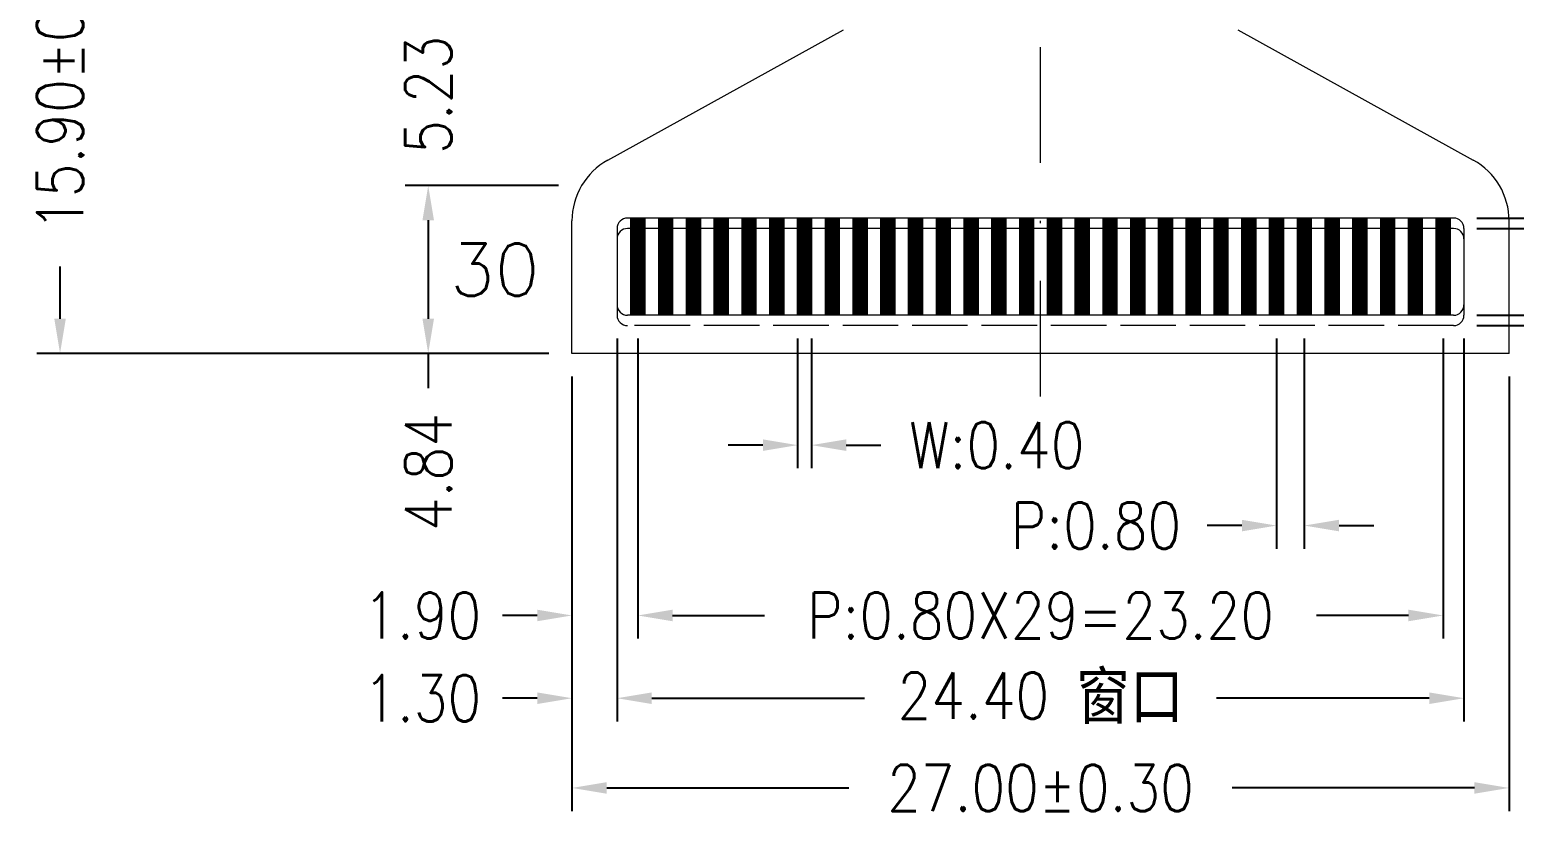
# Model space of a CAD drawing. Extents: x 612 to 1145, y -75 to 210.
# Drawn here: x 958.4 to 1022.6, y 91.4 to 125.5 of the extents above; entities that cross this region are included whole.
import ezdxf

# ---------------------------------------------------------------- set-up
doc = ezdxf.new("R2010")
doc.units = 0
doc.linetypes.add('ACAD_ISO02W100', pattern=[15, 12, -3])
doc.linetypes.add('DASHDOTX2', pattern=[2, 1, -0.5, 0, -0.5])
doc.layers.get('DEFPOINTS').update_dxf_attribs({"linetype": 'CONTINUOUS'})
doc.layers.add('粗实线', color=7, linetype='CONTINUOUS', lineweight=18)
doc.layers.add('细实线', color=7, linetype='CONTINUOUS', lineweight=9)
doc.styles.get("Standard").update_dxf_attribs({"font": 'romans.shx', "width": 0.85})
doc.dimstyles.new('STANDARD$0', dxfattribs={"dimtxt": 2, "dimasz": 1, "dimexe": 0.3, "dimexo": 0, "dimgap": 0.3, "dimtad": 0, "dimzin": 9, "dimdsep": 46, "dimtxsty": 'Standard', "dimcen": 0, "dimclrd": 256, "dimclre": 256, "dimclrt": 256, "dimadec": 1, "dimazin": 2, "dimtp": 0.2, "dimtm": 0.2, "dimtfac": 0.5, "dimtmove": 0, "dimatfit": 3, "dimfxl": 1, "dimarcsym": 0})

# ---------------------------------------------------------------- blocks, each defined once
blk = doc.blocks.new('*D62')
at = {"layer": 'DEFPOINTS', "color": 0}
for p in [(991.593, 113.144), (992.193, 113.144), (992.193, 107.529)]:
    blk.add_point(p, dxfattribs=at)
at = {"layer": '细实线', "color": 0, "lineweight": -2}
for p, q in [((991.593, 112.144), (991.593, 106.529)), ((992.193, 112.144), (992.193, 106.529)), ((990.093, 107.529), (988.593, 107.529)), ((993.693, 107.529), (995.193, 107.529))]:
    blk.add_line(p, q, dxfattribs=at)
at = {"layer": '细实线', "color": 0}
for points in [[(990.093, 107.779), (990.093, 107.279), (991.593, 107.529)], [(993.693, 107.779), (993.693, 107.279), (992.193, 107.529)]]:
    blk.add_solid(points, dxfattribs=at)
at = {"layer": '细实线', "color": 0, "insert": (1000.2, 107.529), "char_height": 2, "attachment_point": 5}
blk.add_mtext('\\A1;W:0.40', dxfattribs=at)
blk = doc.blocks.new('*D63')
at = {"layer": 'DEFPOINTS', "color": 0}
for p in [(1012.293, 113.144), (1013.493, 113.144), (1012.293, 104.052)]:
    blk.add_point(p, dxfattribs=at)
at = {"layer": '细实线', "color": 0, "lineweight": -2}
for p, q in [((1012.293, 112.144), (1012.293, 103.052)), ((1013.493, 112.144), (1013.493, 103.052)), ((1010.793, 104.052), (1009.293, 104.052)), ((1014.993, 104.052), (1016.493, 104.052))]:
    blk.add_line(p, q, dxfattribs=at)
at = {"layer": '细实线', "color": 0}
for points in [[(1010.793, 104.302), (1010.793, 103.802), (1012.293, 104.052)], [(1014.993, 104.302), (1014.993, 103.802), (1013.493, 104.052)]]:
    blk.add_solid(points, dxfattribs=at)
at = {"layer": '细实线', "color": 0, "insert": (1004.489, 104.052), "char_height": 2, "attachment_point": 5}
blk.add_mtext('\\A1;P:0.80', dxfattribs=at)
blk = doc.blocks.new('*D64')
at = {"layer": 'DEFPOINTS', "color": 0}
for p in [(984.693, 113.144), (1019.493, 113.144), (1019.493, 100.166)]:
    blk.add_point(p, dxfattribs=at)
at = {"layer": '细实线', "color": 0, "lineweight": -2}
for p, q in [((984.693, 112.144), (984.693, 99.166)), ((1019.493, 112.144), (1019.493, 99.166)), ((986.193, 100.166), (990.165, 100.166)), ((1017.993, 100.166), (1014.022, 100.166))]:
    blk.add_line(p, q, dxfattribs=at)
at = {"layer": '细实线', "color": 0}
for points in [[(986.193, 100.416), (986.193, 99.916), (984.693, 100.166)], [(1017.993, 100.416), (1017.993, 99.916), (1019.493, 100.166)]]:
    blk.add_solid(points, dxfattribs=at)
at = {"layer": '细实线', "color": 0, "insert": (1002.093, 100.166), "char_height": 2, "attachment_point": 5}
blk.add_mtext('\\A1;P:0.80X29=23.20', dxfattribs=at)
blk = doc.blocks.new('*D65')
at = {"layer": 'DEFPOINTS', "color": 0}
for p in [(983.793, 113.144), (1020.393, 113.144), (1020.393, 96.589)]:
    blk.add_point(p, dxfattribs=at)
at = {"layer": '细实线', "color": 0, "lineweight": -2}
for p, q in [((983.793, 112.144), (983.793, 95.589)), ((1020.393, 112.144), (1020.393, 95.589)), ((985.293, 96.589), (994.484, 96.589)), ((1018.893, 96.589), (1009.703, 96.589))]:
    blk.add_line(p, q, dxfattribs=at)
at = {"layer": '细实线', "color": 0}
for points in [[(985.293, 96.839), (985.293, 96.339), (983.793, 96.589)], [(1018.893, 96.839), (1018.893, 96.339), (1020.393, 96.589)]]:
    blk.add_solid(points, dxfattribs=at)
at = {"layer": '细实线', "color": 0, "insert": (1002.093, 96.589), "char_height": 2, "attachment_point": 5}
blk.add_mtext('\\A1;24.40 {\\fFangSong_GB2312|b0|i0|c134|p49;窗口}', dxfattribs=at)
blk = doc.blocks.new('*D66')
at = {"layer": 'DEFPOINTS', "color": 0}
for p in [(984.693, 113.144), (981.843, 111.494), (981.843, 100.166)]:
    blk.add_point(p, dxfattribs=at)
at = {"layer": '细实线', "color": 0, "lineweight": -2}
for p, q in [((984.693, 112.144), (984.693, 99.166)), ((981.843, 110.494), (981.843, 99.166)), ((980.343, 100.166), (978.843, 100.166)), ((986.193, 100.166), (987.693, 100.166))]:
    blk.add_line(p, q, dxfattribs=at)
at = {"layer": '细实线', "color": 0}
for points in [[(980.343, 100.416), (980.343, 99.916), (981.843, 100.166)], [(986.193, 100.416), (986.193, 99.916), (984.693, 100.166)]]:
    blk.add_solid(points, dxfattribs=at)
at = {"layer": '细实线', "color": 0, "insert": (975.374, 100.166), "char_height": 2, "attachment_point": 5}
blk.add_mtext('\\A1;1.90', dxfattribs=at)
blk = doc.blocks.new('*D67')
at = {"layer": 'DEFPOINTS', "color": 0}
for p in [(983.793, 113.144), (981.843, 111.494), (981.843, 96.589)]:
    blk.add_point(p, dxfattribs=at)
at = {"layer": '细实线', "color": 0, "lineweight": -2}
for p, q in [((983.793, 112.144), (983.793, 95.589)), ((981.843, 110.494), (981.843, 95.589)), ((980.343, 96.589), (978.843, 96.589)), ((985.293, 96.589), (986.793, 96.589))]:
    blk.add_line(p, q, dxfattribs=at)
at = {"layer": '细实线', "color": 0}
for points in [[(980.343, 96.839), (980.343, 96.339), (981.843, 96.589)], [(985.293, 96.839), (985.293, 96.339), (983.793, 96.589)]]:
    blk.add_solid(points, dxfattribs=at)
at = {"layer": '细实线', "color": 0, "insert": (975.374, 96.589), "char_height": 2, "attachment_point": 5}
blk.add_mtext('\\A1;1.30', dxfattribs=at)
blk = doc.blocks.new('*D68')
at = {"layer": 'DEFPOINTS', "color": 0}
for p in [(981.843, 111.494), (1022.343, 111.494), (1022.343, 92.71)]:
    blk.add_point(p, dxfattribs=at)
at = {"layer": '细实线', "color": 0, "lineweight": -2}
for p, q in [((981.843, 110.494), (981.843, 91.71)), ((1022.343, 110.494), (1022.343, 91.71)), ((983.343, 92.71), (993.808, 92.71)), ((1020.843, 92.71), (1010.379, 92.71))]:
    blk.add_line(p, q, dxfattribs=at)
at = {"layer": '细实线', "color": 0}
for points in [[(983.343, 92.96), (983.343, 92.46), (981.843, 92.71)], [(1020.843, 92.96), (1020.843, 92.46), (1022.343, 92.71)]]:
    blk.add_solid(points, dxfattribs=at)
at = {"layer": '细实线', "color": 0, "insert": (1002.093, 92.71), "char_height": 2, "attachment_point": 5}
blk.add_mtext('\\A1;27.00%%P0.30', dxfattribs=at)
blk = doc.blocks.new('*D69')
at = {"layer": 'DEFPOINTS', "color": 0}
for p in [(1019.952, 116.894), (1019.952, 112.694), (1031.09, 112.694)]:
    blk.add_point(p, dxfattribs=at)
at = {"layer": '细实线', "color": 0, "lineweight": -2}
for p, q in [((1031.09, 118.394), (1031.09, 119.894)), ((1020.952, 116.894), (1032.09, 116.894)), ((1020.952, 112.694), (1032.09, 112.694)), ((1031.09, 111.194), (1031.09, 109.694))]:
    blk.add_line(p, q, dxfattribs=at)
at = {"layer": '细实线', "color": 0}
for points in [[(1030.84, 118.394), (1031.34, 118.394), (1031.09, 116.894)], [(1030.84, 111.194), (1031.34, 111.194), (1031.09, 112.694)]]:
    blk.add_solid(points, dxfattribs=at)
at = {"layer": '细实线', "color": 0, "insert": (1031.09, 101.208), "char_height": 2, "attachment_point": 5, "rotation": 90}
blk.add_mtext('\\A1;2.80{\\fFangSong_GB2312|b0|i0|c134|p49;背面开窗}', dxfattribs=at)
blk = doc.blocks.new('*D70')
at = {"layer": 'DEFPOINTS', "color": 0}
for p in [(1019.952, 116.894), (1019.952, 113.144), (1035.167, 113.144)]:
    blk.add_point(p, dxfattribs=at)
at = {"layer": '细实线', "color": 0, "lineweight": -2}
for p, q in [((1035.167, 118.394), (1035.167, 119.894)), ((1020.952, 116.894), (1036.167, 116.894)), ((1020.952, 113.144), (1036.167, 113.144)), ((1035.167, 111.644), (1035.167, 110.144))]:
    blk.add_line(p, q, dxfattribs=at)
at = {"layer": '细实线', "color": 0}
for points in [[(1034.917, 118.394), (1035.417, 118.394), (1035.167, 116.894)], [(1034.917, 111.644), (1035.417, 111.644), (1035.167, 113.144)]]:
    blk.add_solid(points, dxfattribs=at)
at = {"layer": '细实线', "color": 0, "insert": (1035.167, 104.194), "char_height": 2, "attachment_point": 5, "rotation": 90}
blk.add_mtext('\\A1;2.50{\\fFangSong_GB2312|b0|i0|c134|p49;窗口}', dxfattribs=at)
blk = doc.blocks.new('*D71')
at = {"layer": 'DEFPOINTS', "color": 0}
for p in [(1019.943, 117.344), (1019.952, 113.144), (1039.213, 113.144)]:
    blk.add_point(p, dxfattribs=at)
at = {"layer": '细实线', "color": 0, "lineweight": -2}
for p, q in [((1039.213, 118.844), (1039.213, 120.344)), ((1020.943, 117.344), (1040.213, 117.344)), ((1020.952, 113.144), (1040.213, 113.144)), ((1039.213, 111.644), (1039.213, 110.144))]:
    blk.add_line(p, q, dxfattribs=at)
at = {"layer": '细实线', "color": 0}
for points in [[(1038.963, 118.844), (1039.463, 118.844), (1039.213, 117.344)], [(1038.963, 111.644), (1039.463, 111.644), (1039.213, 113.144)]]:
    blk.add_solid(points, dxfattribs=at)
at = {"layer": '细实线', "color": 0, "insert": (1039.213, 101.658), "char_height": 2, "attachment_point": 5, "rotation": 90}
blk.add_mtext('\\A1;2.80{\\fFangSong_GB2312|b0|i0|c134|p49;正面开窗}', dxfattribs=at)
blk = doc.blocks.new('*D72')
at = {"layer": 'DEFPOINTS', "color": 0}
for p in [(1019.943, 112.694), (1022.343, 111.494), (1027.19, 111.494)]:
    blk.add_point(p, dxfattribs=at)
at = {"layer": '细实线', "color": 0, "lineweight": -2}
for p, q in [((1027.19, 114.194), (1027.19, 115.694)), ((1020.943, 112.694), (1028.19, 112.694)), ((1023.343, 111.494), (1028.19, 111.494)), ((1027.19, 109.994), (1027.19, 108.494))]:
    blk.add_line(p, q, dxfattribs=at)
at = {"layer": '细实线', "color": 0}
for points in [[(1026.94, 114.194), (1027.44, 114.194), (1027.19, 112.694)], [(1026.94, 109.994), (1027.44, 109.994), (1027.19, 111.494)]]:
    blk.add_solid(points, dxfattribs=at)
at = {"layer": '细实线', "color": 0, "insert": (1027.19, 104.904), "char_height": 2, "attachment_point": 5, "rotation": 90}
blk.add_mtext('\\A1;0.80', dxfattribs=at)
blk = doc.blocks.new('*D73')
at = {"layer": 'DEFPOINTS', "color": 0}
for p in [(982.259, 118.749), (975.63, 111.494), (981.843, 111.494)]:
    blk.add_point(p, dxfattribs=at)
at = {"layer": '细实线', "color": 0, "lineweight": -2}
for p, q in [((981.259, 118.749), (974.63, 118.749)), ((975.63, 117.249), (975.63, 112.994)), ((980.843, 111.494), (974.63, 111.494)), ((975.63, 111.494), (975.63, 109.994))]:
    blk.add_line(p, q, dxfattribs=at)
at = {"layer": '细实线', "color": 0}
for points in [[(975.38, 117.249), (975.88, 117.249), (975.63, 118.749)], [(975.38, 112.994), (975.88, 112.994), (975.63, 111.494)]]:
    blk.add_solid(points, dxfattribs=at)
at = {"layer": '细实线', "color": 0, "insert": (975.63, 106.363), "char_height": 2, "attachment_point": 5, "rotation": 90}
blk.add_mtext('\\A1;4.84', dxfattribs=at)
blk = doc.blocks.new('*D74')
at = {"layer": 'DEFPOINTS', "color": 0}
for p in [(994.703, 126.589), (975.63, 118.749), (982.259, 118.749)]:
    blk.add_point(p, dxfattribs=at)
at = {"layer": '细实线', "color": 0, "lineweight": -2}
for p, q in [((975.63, 128.089), (975.63, 129.589)), ((993.703, 126.589), (974.63, 126.589)), ((981.259, 118.749), (974.63, 118.749)), ((975.63, 117.249), (975.63, 115.749))]:
    blk.add_line(p, q, dxfattribs=at)
at = {"layer": '细实线', "color": 0}
for points in [[(975.38, 128.089), (975.88, 128.089), (975.63, 126.589)], [(975.38, 117.249), (975.88, 117.249), (975.63, 118.749)]]:
    blk.add_solid(points, dxfattribs=at)
at = {"layer": '细实线', "color": 0, "insert": (975.63, 122.669), "char_height": 2, "attachment_point": 5, "rotation": 90}
blk.add_mtext('\\A1;5.23', dxfattribs=at)
blk = doc.blocks.new('*D75')
at = {"layer": 'DEFPOINTS', "color": 0}
for p in [(959.718, 135.344), (959.718, 111.494), (981.843, 111.494)]:
    blk.add_point(p, dxfattribs=at)
at = {"layer": '细实线', "color": 0, "lineweight": -2}
for p, q in [((959.718, 133.844), (959.718, 131.583)), ((959.718, 112.994), (959.718, 115.255)), ((980.843, 111.494), (958.718, 111.494))]:
    blk.add_line(p, q, dxfattribs=at)
at = {"layer": '细实线', "color": 0}
for points in [[(959.468, 133.844), (959.968, 133.844), (959.718, 135.344)], [(959.468, 112.994), (959.968, 112.994), (959.718, 111.494)]]:
    blk.add_solid(points, dxfattribs=at)
at = {"layer": '细实线', "color": 0, "insert": (959.718, 123.419), "char_height": 2, "attachment_point": 5, "rotation": 90}
blk.add_mtext('\\A1;15.90%%P0.50', dxfattribs=at)

msp = doc.modelspace()

# ---------------------------------------------------------------- linework, layer by layer
at = {"layer": '粗实线', "color": 1, "linetype": 'DASHDOTX2', "ltscale": 5}
msp.add_line((1002.09328968, 109.62922578), (1002.09328968, 172.00929374), dxfattribs=at)
at = {"layer": '粗实线'}
for p, q in [((983.39013936, 119.85059507), (993.57144, 125.48769939)), ((1010.61513936, 125.48769939), (1020.79644, 119.85059507)), ((981.84328968, 111.49414723), (981.84328968, 117.22602765)), ((983.79328968, 116.89414723), (983.79328968, 113.14414723)), ((1019.94328968, 117.34414723), (984.24328968, 117.34414723)), ((1019.94328968, 116.89414723), (984.24328968, 116.89414723)), ((1020.39328968, 116.89414723), (1020.39328968, 113.14414723)), ((1022.34328968, 111.49414723), (1022.34328968, 117.22602765)), ((1019.94328968, 113.14414723), (984.24328968, 113.14414723)), ((1022.34328968, 111.49414723), (981.84328968, 111.49414723))]:
    msp.add_line(p, q, dxfattribs=at)
at = {"layer": '粗实线', "linetype": 'ACAD_ISO02W100', "ltscale": 0.2}
msp.add_line((1019.94328968, 112.69414723), (984.24328968, 112.69414723), dxfattribs=at)
at = {"layer": '粗实线', "const_width": 0.6}
for points in [[(984.69328968, 113.14414723), (984.69328968, 117.34414723)], [(985.89328968, 113.14414723), (985.89328968, 117.34414723)], [(987.09328968, 113.14414723), (987.09328968, 117.34414723)], [(988.29328968, 113.14414723), (988.29328968, 117.34414723)], [(989.49328968, 113.14414723), (989.49328968, 117.34414723)], [(990.69328968, 113.14414723), (990.69328968, 117.34414723)], [(991.89328968, 113.14414723), (991.89328968, 117.34414723)], [(993.09328968, 113.14414723), (993.09328968, 117.34414723)], [(994.29328968, 113.14414723), (994.29328968, 117.34414723)], [(995.49328968, 113.14414723), (995.49328968, 117.34414723)], [(996.69328968, 113.14414723), (996.69328968, 117.34414723)], [(997.89328968, 113.14414723), (997.89328968, 117.34414723)], [(999.09328968, 113.14414723), (999.09328968, 117.34414723)], [(1000.29328968, 113.14414723), (1000.29328968, 117.34414723)], [(1001.49328968, 113.14414723), (1001.49328968, 117.34414723)], [(1002.69328968, 113.14414723), (1002.69328968, 117.34414723)], [(1003.89328968, 113.14414723), (1003.89328968, 117.34414723)], [(1005.09328968, 113.14414723), (1005.09328968, 117.34414723)], [(1006.29328968, 113.14414723), (1006.29328968, 117.34414723)], [(1007.49328968, 113.14414723), (1007.49328968, 117.34414723)], [(1008.69328968, 113.14414723), (1008.69328968, 117.34414723)], [(1009.89328968, 113.14414723), (1009.89328968, 117.34414723)], [(1011.09328968, 113.14414723), (1011.09328968, 117.34414723)], [(1012.29328968, 113.14414723), (1012.29328968, 117.34414723)], [(1013.49328968, 113.14414723), (1013.49328968, 117.34414723)], [(1014.69328968, 113.14414723), (1014.69328968, 117.34414723)], [(1015.89328968, 113.14414723), (1015.89328968, 117.34414723)], [(1017.09328968, 113.14414723), (1017.09328968, 117.34414723)], [(1018.29328968, 113.14414723), (1018.29328968, 117.34414723)], [(1019.49328968, 113.14414723), (1019.49328968, 117.34414723)]]:
    msp.add_lwpolyline(points, dxfattribs=at)
at = {"layer": '粗实线'}
for points in [[(984.39328968, 117.34414723), (984.99328968, 117.34414723), (984.99328968, 113.14414723), (984.39328968, 113.14414723)], [(985.59328968, 117.34414723), (986.19328968, 117.34414723), (986.19328968, 113.14414723), (985.59328968, 113.14414723)], [(986.79328968, 117.34414723), (987.39328968, 117.34414723), (987.39328968, 113.14414723), (986.79328968, 113.14414723)], [(987.99328968, 117.34414723), (988.59328968, 117.34414723), (988.59328968, 113.14414723), (987.99328968, 113.14414723)], [(989.19328968, 117.34414723), (989.79328968, 117.34414723), (989.79328968, 113.14414723), (989.19328968, 113.14414723)], [(990.39328968, 117.34414723), (990.99328968, 117.34414723), (990.99328968, 113.14414723), (990.39328968, 113.14414723)], [(991.59328968, 117.34414723), (992.19328968, 117.34414723), (992.19328968, 113.14414723), (991.59328968, 113.14414723)], [(992.79328968, 117.34414723), (993.39328968, 117.34414723), (993.39328968, 113.14414723), (992.79328968, 113.14414723)], [(993.99328968, 117.34414723), (994.59328968, 117.34414723), (994.59328968, 113.14414723), (993.99328968, 113.14414723)], [(995.19328968, 117.34414723), (995.79328968, 117.34414723), (995.79328968, 113.14414723), (995.19328968, 113.14414723)], [(996.39328968, 117.34414723), (996.99328968, 117.34414723), (996.99328968, 113.14414723), (996.39328968, 113.14414723)], [(997.59328968, 117.34414723), (998.19328968, 117.34414723), (998.19328968, 113.14414723), (997.59328968, 113.14414723)], [(998.79328968, 117.34414723), (999.39328968, 117.34414723), (999.39328968, 113.14414723), (998.79328968, 113.14414723)], [(999.99328968, 117.34414723), (1000.59328968, 117.34414723), (1000.59328968, 113.14414723), (999.99328968, 113.14414723)], [(1001.19328968, 117.34414723), (1001.79328968, 117.34414723), (1001.79328968, 113.14414723), (1001.19328968, 113.14414723)], [(1002.39328968, 117.34414723), (1002.99328968, 117.34414723), (1002.99328968, 113.14414723), (1002.39328968, 113.14414723)], [(1003.59328968, 117.34414723), (1004.19328968, 117.34414723), (1004.19328968, 113.14414723), (1003.59328968, 113.14414723)], [(1004.79328968, 117.34414723), (1005.39328968, 117.34414723), (1005.39328968, 113.14414723), (1004.79328968, 113.14414723)], [(1005.99328968, 117.34414723), (1006.59328968, 117.34414723), (1006.59328968, 113.14414723), (1005.99328968, 113.14414723)], [(1007.19328968, 117.34414723), (1007.79328968, 117.34414723), (1007.79328968, 113.14414723), (1007.19328968, 113.14414723)], [(1008.39328968, 117.34414723), (1008.99328968, 117.34414723), (1008.99328968, 113.14414723), (1008.39328968, 113.14414723)], [(1009.59328968, 117.34414723), (1010.19328968, 117.34414723), (1010.19328968, 113.14414723), (1009.59328968, 113.14414723)], [(1010.79328968, 117.34414723), (1011.39328968, 117.34414723), (1011.39328968, 113.14414723), (1010.79328968, 113.14414723)], [(1011.99328968, 117.34414723), (1012.59328968, 117.34414723), (1012.59328968, 113.14414723), (1011.99328968, 113.14414723)], [(1013.19328968, 117.34414723), (1013.79328968, 117.34414723), (1013.79328968, 113.14414723), (1013.19328968, 113.14414723)], [(1014.39328968, 117.34414723), (1014.99328968, 117.34414723), (1014.99328968, 113.14414723), (1014.39328968, 113.14414723)], [(1015.59328968, 117.34414723), (1016.19328968, 117.34414723), (1016.19328968, 113.14414723), (1015.59328968, 113.14414723)], [(1016.79328968, 117.34414723), (1017.39328968, 117.34414723), (1017.39328968, 113.14414723), (1016.79328968, 113.14414723)], [(1017.99328968, 117.34414723), (1018.59328968, 117.34414723), (1018.59328968, 113.14414723), (1017.99328968, 113.14414723)], [(1019.19328968, 117.34414723), (1019.79328968, 117.34414723), (1019.79328968, 113.14414723), (1019.19328968, 113.14414723)]]:
    msp.add_lwpolyline(points, close=True, dxfattribs=at)
for centre, radius, start, end in [((984.84328968, 117.22602765), 3, 118.9720850306, 180), ((1019.34328968, 117.22602765), 3, 360, 61.0279149694), ((984.24328968, 116.89414723), 0.45, 90, 180), ((984.24328968, 116.44414723), 0.45, 90, 180), ((1019.94328968, 116.89414723), 0.45, 0, 90), ((1019.94328968, 116.44414723), 0.45, 0, 90), ((984.24328968, 113.59414723), 0.45, 180, 270), ((1019.94328968, 113.59414723), 0.45, 270, 0), ((984.24328968, 113.14414723), 0.45, 180, 270), ((1019.94328968, 113.14414723), 0.45, 270, 0)]:
    msp.add_arc(centre, radius, start, end, dxfattribs=at)

# ---------------------------------------------------------------- texts
at = {"layer": '细实线'}
msp.add_text('30', height=2.253811971, dxfattribs=at).set_placement((976.57041371, 113.98448707))

# ---------------------------------------------------------------- dimensions: what is measured, and where the dimension line sits
for base, p1, p2, text, picture, middle in [((959.71828968, 111.49414723), (959.71828968, 135.34414723), (981.84328968, 111.49414723), '<>%%P0.50', '*D75', (959.71828968, 123.41914723)), ((1039.2132162, 113.14414723), (1019.94328968, 117.34414723), (1019.95235249, 113.14414723), '<>{\\fFangSong_GB2312|b0|i0|c134|p49;正面开窗}', '*D71', (1039.2132162, 101.6580758)), ((1031.09047238, 112.69414723), (1019.95235249, 116.89405596), (1019.95235249, 112.69414723), '<>{\\fFangSong_GB2312|b0|i0|c134|p49;背面开窗}', '*D69', (1031.09047238, 101.2080758)), ((1035.16687205, 113.14414723), (1019.95235249, 116.89405596), (1019.95235249, 113.14414723), '<>{\\fFangSong_GB2312|b0|i0|c134|p49;窗口}', '*D70', (1035.16687205, 104.19390913))]:
    dim = msp.add_linear_dim(base=base, p1=p1, p2=p2, angle=90, text=text, dimstyle='STANDARD$0', override={"dimasz": 1.5, "dimexe": 1, "dimexo": 1, "dimgap": 1, "dimlfac": 0.666667, "dimzin": 0, "dimcen": 1, "dimclrd": 0, "dimclre": 0, "dimclrt": 0, "dimazin": 0, "dimtp": 0, "dimtm": 0, "dimtfac": 1, "dimtdec": 4, "dimtofl": 0, "dimfxl": 0.5, "dimtolj": 1, "dimtzin": 0}, dxfattribs=at)
    dim.commit()
    dim.dimension.update_dxf_attribs({"geometry": picture, "text_midpoint": middle})
for base, p1, p2, picture, middle in [((975.63025863, 118.74927239), (994.70280617, 126.58902207), (982.25877319, 118.74927239), '*D74', (975.63025863, 122.66914723)), ((975.63025863, 111.49414723), (982.258773, 118.74927206), (981.84328968, 111.49414723), '*D73', (975.63025863, 106.36319485)), ((1027.19010871, 111.49414723), (1019.94328968, 112.69414723), (1022.34328968, 111.49414723), '*D72', (1027.19010871, 104.90367104))]:
    dim = msp.add_linear_dim(base=base, p1=p1, p2=p2, angle=90, dimstyle='STANDARD$0', override={"dimasz": 1.5, "dimexe": 1, "dimexo": 1, "dimgap": 1, "dimlfac": 0.666667, "dimzin": 0, "dimcen": 1, "dimclrd": 0, "dimclre": 0, "dimclrt": 0, "dimazin": 0, "dimtp": 0, "dimtm": 0, "dimtfac": 1, "dimtdec": 4, "dimtofl": 0, "dimfxl": 0.5, "dimtolj": 1, "dimtzin": 0}, dxfattribs=at)
    dim.commit()
    dim.dimension.update_dxf_attribs({"geometry": picture, "text_midpoint": middle})
for base, p1, picture, middle in [((981.84328968, 100.16577664), (984.69328968, 113.14414723), '*D66', (975.37424206, 100.16577664)), ((981.84328968, 96.58860144), (983.79328968, 113.14414723), '*D67', (975.37424206, 96.58860144))]:
    dim = msp.add_linear_dim(base=base, p1=p1, p2=(981.84328968, 111.49414723), dimstyle='STANDARD$0', override={"dimasz": 1.5, "dimexe": 1, "dimexo": 1, "dimgap": 1, "dimlfac": 0.666667, "dimzin": 0, "dimcen": 1, "dimclrd": 0, "dimclre": 0, "dimclrt": 0, "dimazin": 0, "dimtp": 0, "dimtm": 0, "dimtfac": 1, "dimtdec": 4, "dimtofl": 0, "dimfxl": 0.5, "dimtolj": 1, "dimtzin": 0}, dxfattribs=at)
    dim.commit()
    dim.dimension.update_dxf_attribs({"geometry": picture, "text_midpoint": middle})
for base, p1, p2, text, picture, middle in [((1020.39328968, 96.58860144), (983.79328968, 113.14414723), (1020.39328968, 113.14414723), '<> {\\fFangSong_GB2312|b0|i0|c134|p49;窗口}', '*D65', (1002.09328968, 96.58860144)), ((1019.49328968, 100.16577664), (984.69328968, 113.14414723), (1019.49328968, 113.14414723), 'P:0.80X29=<>', '*D64', (1002.09328968, 100.16577664)), ((992.19328968, 107.52941972), (991.59328968, 113.14414723), (992.19328968, 113.14414723), 'W:<>', '*D62', (1000.20043254, 107.52941972)), ((1012.29328968, 104.05151006), (1013.49328968, 113.14414723), (1012.29328968, 113.14414723), 'P:<>', '*D63', (1004.48852777, 104.05151006)), ((1022.34328968, 92.71010061), (981.84328968, 111.49414723), (1022.34328968, 111.49414723), '<>%%P0.30', '*D68', (1002.09328968, 92.71010061))]:
    dim = msp.add_linear_dim(base=base, p1=p1, p2=p2, text=text, dimstyle='STANDARD$0', override={"dimasz": 1.5, "dimexe": 1, "dimexo": 1, "dimgap": 1, "dimlfac": 0.666667, "dimzin": 0, "dimcen": 1, "dimclrd": 0, "dimclre": 0, "dimclrt": 0, "dimazin": 0, "dimtp": 0, "dimtm": 0, "dimtfac": 1, "dimtdec": 4, "dimtofl": 0, "dimfxl": 0.5, "dimtolj": 1, "dimtzin": 0}, dxfattribs=at)
    dim.commit()
    dim.dimension.update_dxf_attribs({"geometry": picture, "text_midpoint": middle})

doc.saveas('drawing.dxf')
